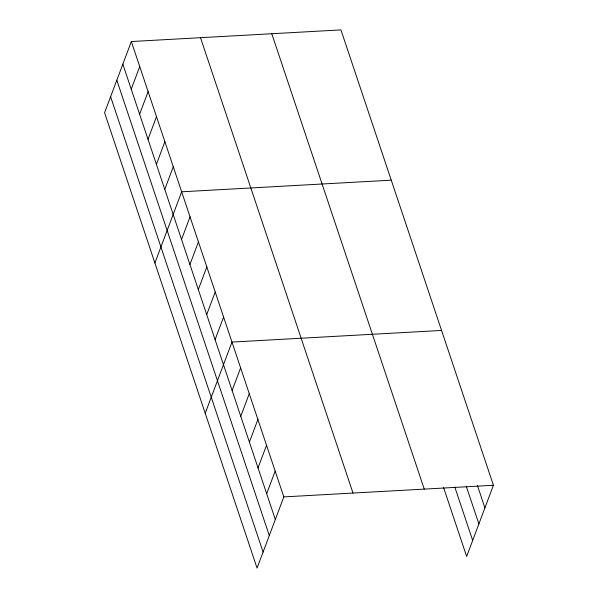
<?xml version="1.0" encoding="UTF-8"?>
<svg xmlns="http://www.w3.org/2000/svg" width="598" height="598" viewBox="0 0 598 598"><rect width="100%" height="100%" fill="white"/><g stroke="black" fill="none" stroke-linecap="round" stroke-linejoin="round"><path stroke-width="0.9" d="M131.343 41.531L104.583 112.73L257.065 568.1L283.826 496.901L131.343 41.531L340.935 29.9L493.417 485.27L466.657 556.469L443.611 487.662M131.231 89.192L139.73 66.572M139.618 114.24L148.117 91.621M148.005 139.282L156.504 116.662M156.392 164.33L164.891 141.711M164.771 189.379L173.278 166.752M154.897 263L181.665 191.801L391.256 180.17M181.545 239.469L190.052 216.842M189.932 264.51L198.439 241.891M198.319 289.559L206.826 266.94M206.706 314.6L215.213 291.981M215.093 339.649L223.592 317.03M205.219 413.278L231.979 342.071L441.578 330.44M232.121 390.494L240.62 367.875M240.762 416.298L249.261 393.678M249.403 442.109L257.902 419.482M258.044 467.913L266.544 445.286M266.678 493.716L275.185 471.097M283.826 496.901L493.417 485.27M477.428 485.524L484.918 507.889M466.216 486.077L478.886 523.923M454.824 487.108L472.682 540.442M271.776 33.735L424.251 489.104M200.509 37.689L352.992 493.058M122.844 64.15L275.319 519.52M116.819 80.184L269.294 535.554M110.608 96.697L263.09 552.066"/></g></svg>
